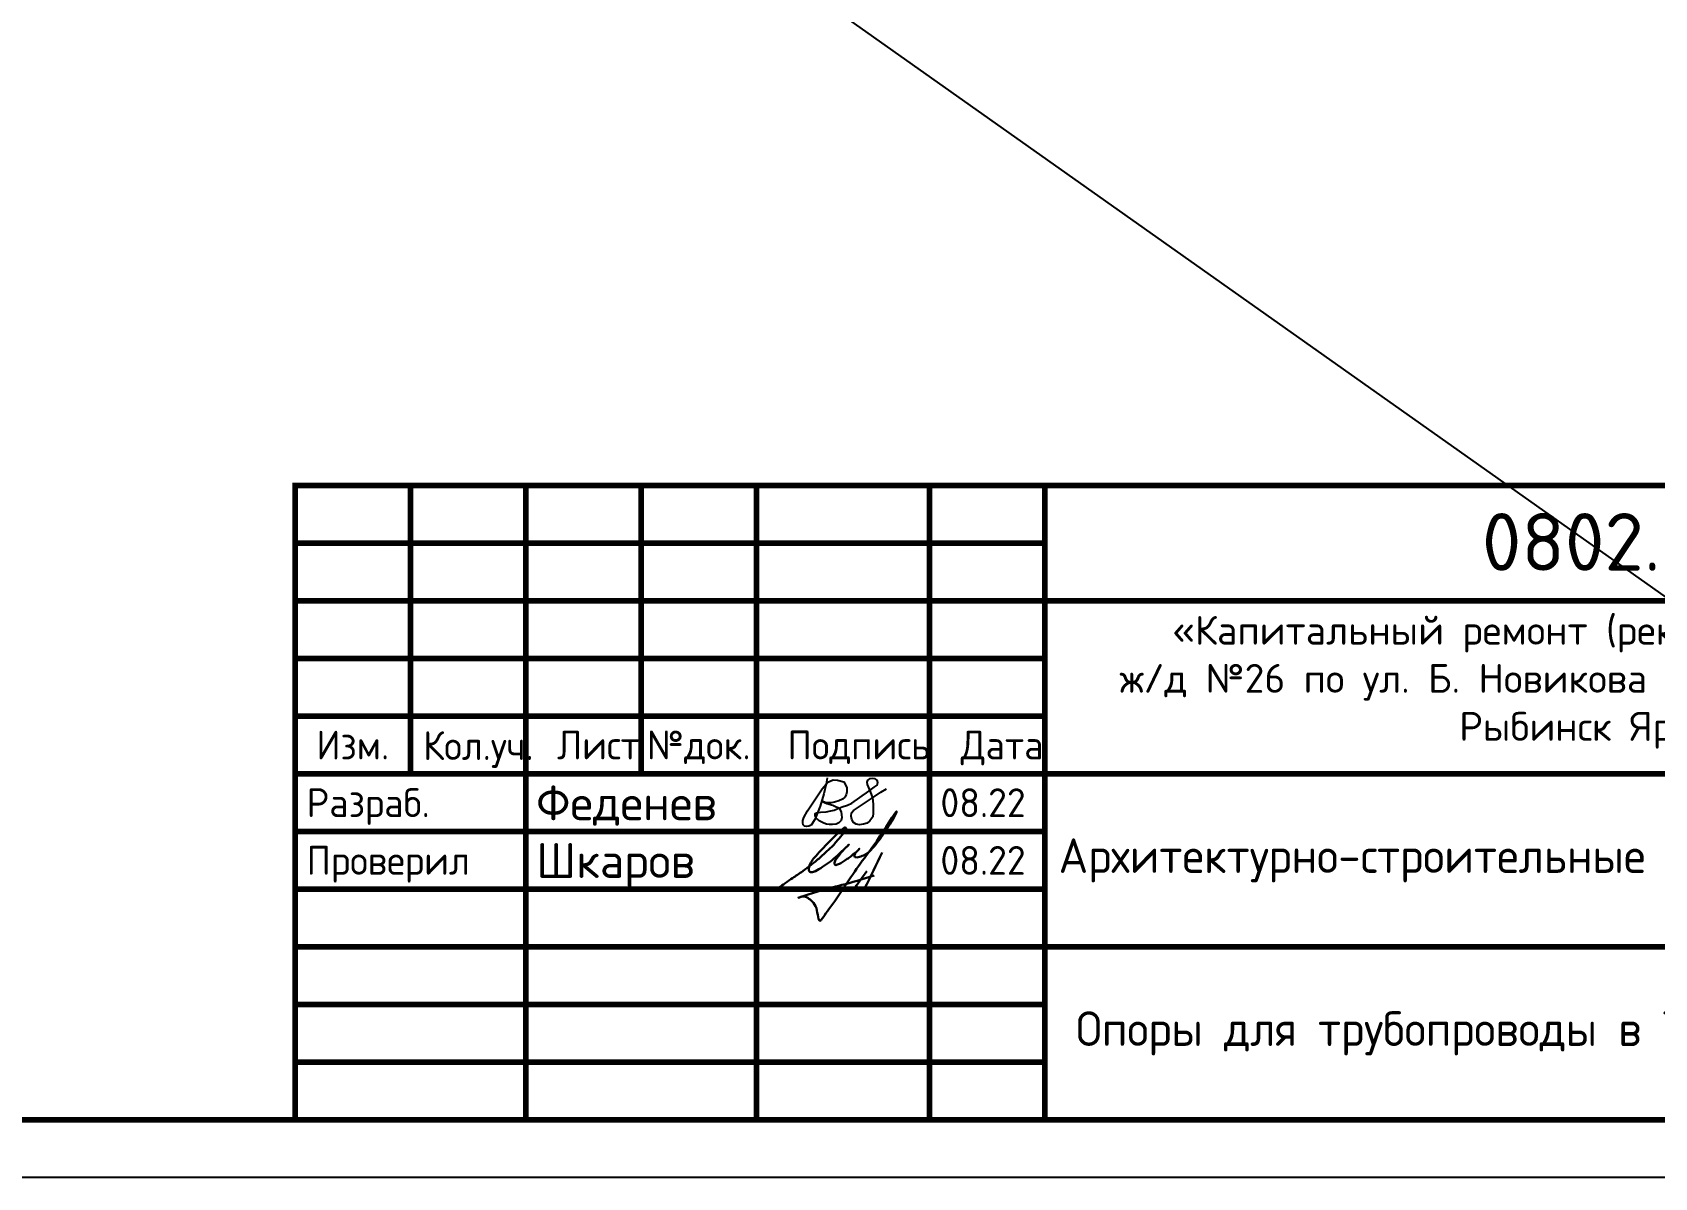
# Model space of a CAD drawing. Header units: millimetres. Extents: x 1601 to 14530, y 1157 to 12625.
# Drawn here: x 11794.9 to 11935.5, y 2831 to 2930.3 of the extents above; entities that cross this region are included whole.
import ezdxf
from ezdxf.enums import TextEntityAlignment as Align

# ---------------------------------------------------------------- set-up
doc = ezdxf.new("R2010")
doc.units = ezdxf.units.MM
doc.layers.add('Размерный', color=4, linetype='Continuous', lineweight=30)
doc.layers.add('рамка', color=7, linetype='Continuous')
doc.styles.add('-ISOCPEUR-', font='isocpeur.TTF')
doc.styles.add('GOST', font='GOST Common.ttf')
doc.styles.get("Standard").update_dxf_attribs({"font": 'GOST Common.ttf'})

# ---------------------------------------------------------------- blocks, each defined once
blk = doc.blocks.new('подпись')
at = {"lineweight": 30}
for points in [[(-0.82, -1.23), (-0.21, -0.8), (0.43, -0.36), (0.86, -0.08), (1.32, 0.25), (2, 0.77), (2.8, 1.4), (3.27, 1.83), (3.84, 2.36), (4.46, 3.07), (5.01, 3.73), (5.08, 3.95), (5.01, 4.03), (4.91, 4), (4.76, 3.88), (4.33, 3.49), (3.4, 2.58), (2.34, 1.43), (1.83, 0.48), (1.87, 0.23), (1.99, 0.16), (2.17, 0.16), (2.41, 0.25), (3.02, 0.6), (3.71, 1.09), (4.34, 1.62), (5.32, 2.55), (4.75, 1.98), (4.27, 1.36), (4.08, 1.05), (4.07, 0.85), (4.11, 0.78), (4.25, 0.78), (4.42, 0.84), (4.78, 1.05), (5.16, 1.3), (5.47, 1.51), (5.72, 1.73), (6.05, 1.99), (6.23, 2.18), (5.94, 1.88), (5.8, 1.63), (5.8, 1.5), (5.89, 1.44), (6.13, 1.46), (6.57, 1.6), (6.9, 1.79), (7.5, 2.39), (8.04, 3.08), (8.61, 3.92), (9.15, 4.76), (9.43, 5.33), (8, 3.26), (6.29, 0.88), (3.58, -3.07), (3.05, -3.8), (2.85, -4.05), (2.49, -2.98), (2.12, -2.39), (1.3, -1.96), (1.02, -2.03), (2.91, -1.44), (4.7, -0.96), (7.51, -0.15)], [(8.19, 1.85), (6.68, -1.27)], [(6.86, 0.23), (5.67, -1.43)]]:
    blk.add_spline(points, degree=3, dxfattribs=at)
blk = doc.blocks.new('Подпись Леха')
at = {"layer": 'рамка'}
blk.add_blockref('подпись', (2.7, 0.11), dxfattribs=at)

msp = doc.modelspace()

# ---------------------------------------------------------------- linework, layer by layer
msp.add_line((11413.6464, 3250.9949), (12007.6464, 2830.9949))
msp.add_lwpolyline([(11413.6464, 3250.9949), (12007.6464, 3250.9949), (12007.6464, 2830.9949), (11413.6464, 2830.9949)], close=True)
at = {"const_width": 0.5}
msp.add_lwpolyline([(11433.6464, 3245.9949), (12002.6464, 3245.9949), (12002.6464, 2835.9949), (11433.6464, 2835.9949)], close=True, dxfattribs=at)
for points in [[(11817.6464, 2835.9949), (11817.6464, 2890.9949), (12002.6464, 2890.9949)], [(11827.6464, 2890.9949), (11827.6464, 2865.9949)], [(11837.6464, 2890.9949), (11837.6464, 2835.9949)], [(11847.6464, 2890.9949), (11847.6464, 2865.9949)], [(11857.6464, 2890.9949), (11857.6464, 2835.9949)], [(11872.6464, 2890.9949), (11872.6464, 2835.9949)], [(11882.6464, 2890.9949), (11882.6464, 2835.9949)], [(11817.6464, 2885.9949), (11882.6464, 2885.9949)], [(11817.6464, 2880.9949), (11882.6464, 2880.9949)], [(11882.6464, 2880.9949), (12002.6464, 2880.9949)], [(11817.6464, 2875.9949), (11882.6464, 2875.9949)], [(11817.6464, 2870.9949), (11882.6464, 2870.9949)], [(11817.6464, 2865.9949), (12002.6464, 2865.9949)], [(11817.6464, 2860.9949), (11882.6464, 2860.9949)], [(11817.6464, 2855.9949), (11882.6464, 2855.9949)], [(11817.6464, 2850.9949), (11882.6464, 2850.9949)], [(11882.6464, 2850.9949), (12002.6464, 2850.9949)], [(11817.6464, 2845.9949), (11882.6464, 2845.9949)], [(11817.6464, 2840.9949), (11882.6464, 2840.9949)]]:
    msp.add_lwpolyline(points, dxfattribs=at)
at = {"color": 18, "true_color": 0x000000}
msp.add_lwpolyline([(11863.7941, 2865.6469), (11863.6939, 2865.1253), (11863.4853, 2864.2682), (11863.1685, 2863.1872), (11862.7044, 2862.0266), (11862.3857, 2861.5558), (11862.1922, 2861.4566), (11861.9984, 2861.4323), (11861.8095, 2861.4566), (11861.7127, 2861.5679), (11861.6642, 2861.7518), (11861.6691, 2861.96), (11861.7659, 2862.2214), (11862.0693, 2862.781), (11863.3432, 2864.6953), (11863.8397, 2865.269), (11864.2896, 2865.4629), (11864.6698, 2865.4551), (11865.236, 2865.2923), (11865.4998, 2864.8193), (11865.4765, 2864.4317), (11865.4192, 2864.1687), (11865.3028, 2863.9844), (11865.099, 2863.8), (11864.7883, 2863.6448), (11864.4292, 2863.543), (11864.1185, 2863.4847), (11863.8516, 2863.4944), (11863.5943, 2863.5038), (11863.3566, 2863.6157), (11863.299, 2863.6326), (11863.5548, 2863.5224), (11863.7619, 2863.4332), (11863.9536, 2863.3652), (11864.2737, 2863.2738), (11864.4993, 2863.1671), (11864.7089, 2863.068), (11864.8469, 2862.9721), (11864.9984, 2862.7015), (11865.0218, 2862.4516), (11865.0451, 2862.2039), (11864.9905, 2861.9596), (11864.7952, 2861.741), (11864.553, 2861.6316), (11864.256, 2861.6004), (11863.9669, 2861.616), (11863.7233, 2861.6292), (11863.4982, 2861.7332), (11863.2599, 2861.8432), (11863.0766, 2861.9278), (11862.9669, 2862.0299), (11862.8283, 2862.1589), (11862.7442, 2862.3699), (11862.7491, 2862.5604), (11862.8615, 2862.6239), (11863.1939, 2862.6581), (11863.6943, 2862.7097), (11864.1032, 2862.7949), (11864.3962, 2862.8561), (11864.6458, 2862.9659), (11865.0809, 2863.1223), (11865.5551, 2863.2835), (11865.9168, 2863.4545), (11866.1175, 2863.5966), (11866.4157, 2863.8076), (11866.8144, 2864.0899), (11867.1978, 2864.3613), (11867.4953, 2864.5719), (11867.8598, 2864.8299), (11868.1141, 2865.0099), (11868.1668, 2865.2538), (11868.112, 2865.4571), (11867.9399, 2865.5665), (11867.6897, 2865.5821), (11867.4393, 2865.5509), (11867.2878, 2865.4578), (11867.234, 2865.2769), (11867.2634, 2865.0764), (11867.3368, 2864.8563), (11867.5129, 2864.4601), (11867.7037, 2863.9123), (11867.7527, 2863.6482), (11867.7674, 2863.3303), (11867.784, 2862.5935), (11867.737, 2862.2567), (11867.4941, 2861.9355), (11867.2511, 2861.724), (11866.9376, 2861.63), (11866.5927, 2861.583), (11866.287, 2861.6222), (11866.0519, 2861.771), (11865.9265, 2862.0295), (11865.856, 2862.3272), (11865.8951, 2862.6092), (11866.0598, 2862.8285), (11867.204, 2863.5648), (11867.6351, 2863.8703), (11868.4424, 2864.3952), (11868.9164, 2864.7034)], dxfattribs=at)

# ---------------------------------------------------------------- block references
msp.add_blockref('Подпись Леха', (11857.6521, 2857.2088), dxfattribs=at)

# ---------------------------------------------------------------- texts
at = {"style": 'GOST'}
for s, p in [('Изм.', (11822.6464, 2868.4949)), ('Кол.уч.', (11833.5361, 2868.4455)), ('Лист', (11843.9507, 2868.4949)), ('№док.', (11852.6464, 2868.4949)), ('Подпись', (11866.5277, 2868.4949)), ('Дата', (11878.9546, 2868.4949))]:
    msp.add_text(s, height=2.5, dxfattribs=at).set_placement(p, align=Align.MIDDLE_CENTER)
for s, p in [('Разраб.', (11818.6464, 2863.4949)), ('Проверил', (11818.6464, 2858.4949))]:
    msp.add_text(s, height=2.5, dxfattribs=at).set_placement(p, align=Align.MIDDLE_LEFT)
for s, insert, char_height, width, attachment_point, style in [('\\pi5.49715;{\\C7;«Капитальный ремонт (реконструкция) тепловых сетей от УП у \\P\\pi0.95192;ж/д №26 по ул. Б. Новикова до ТК-8018 ул. Расплетина, д 7 в ГО г. \\P\\pi30.38942;Рыбинск Ярославской области».}', (11888.1961, 2879.6917), 2.5, 110.528844, 1, '-ISOCPEUR-'), ('Архитектурно-строительные решения', (11917.6464, 2858.4949), 3, 70, 5, 'GOST'), ('Опоры для трубопроводы в ТК-8013', (11917.6464, 2843.4949), 3, 70, 5, 'GOST')]:
    msp.add_mtext(s, dxfattribs=dict(insert=insert, char_height=char_height, width=width, attachment_point=attachment_point, style=style))
at = {"color": 18, "lineweight": 15, "true_color": 0x000000, "char_height": 2.5, "width": 15.380791, "attachment_point": 1}
for insert in [(11873.597, 2864.7408), (11873.597, 2859.7408)]:
    msp.add_mtext('08.22', dxfattribs=dict(at, insert=insert))
at = {"layer": 'Размерный', "color": 0, "style": '-ISOCPEUR-'}
for s, p in [('Феденев', (11838.5515, 2861.9721)), ('Шкаров', (11838.5515, 2856.9721))]:
    msp.add_text(s, height=3, dxfattribs=at).set_placement(p)
at = {"layer": 'Размерный', "color": 7, "lineweight": 30, "insert": (11845.0469, 2888.6051), "char_height": 5, "width": 185, "attachment_point": 1, "style": '-ISOCPEUR-'}
msp.add_mtext('\\pi65.5,l10;0802.Р.22-АС.4', dxfattribs=at)

doc.saveas('drawing.dxf')
